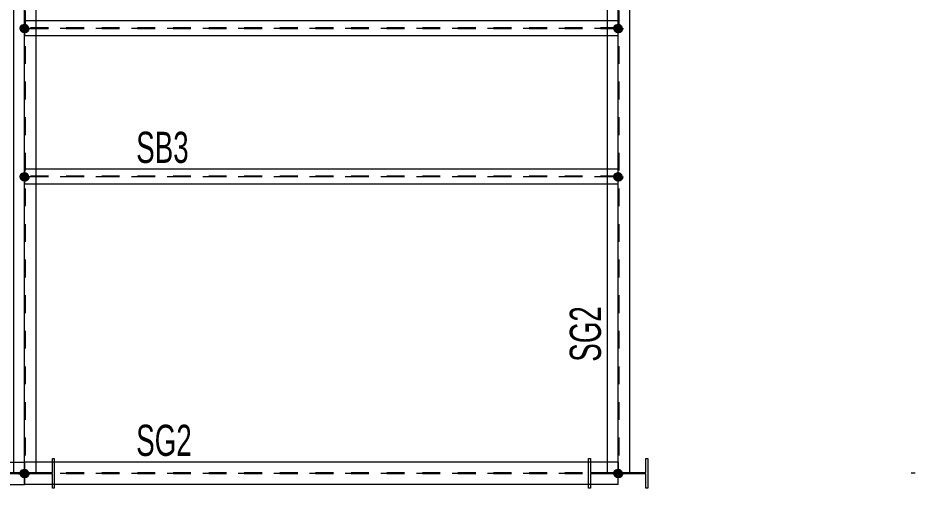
# Model space of a CAD drawing. Header units: millimetres. Extents: x -408 to 426, y -207 to 377.
# Drawn here: x -0.8 to 100, y -1.7 to 51.2 of the extents above; entities that cross this region are included whole.
import ezdxf

# ---------------------------------------------------------------- set-up
doc = ezdxf.new("R2010")
doc.units = ezdxf.units.MM
for name, pattern in [('XKITLINE00', [0]), ('XKITLINE02', [4, 2, -2]), ('XKITLINE03', [6, 3, -1, 1, -1])]:
    doc.linetypes.add(name, pattern=pattern)
for name, color, linetype, lineweight in [('Grid', 1, 'Continuous', 0), ('Part', 1, 'Continuous', 0), ('Part mark', 1, 'Continuous', 0)]:
    doc.layers.add(name, color=color, linetype=linetype, lineweight=lineweight)
doc.styles.add('ROMSIM', font='ARIAL.TTF')

# ---------------------------------------------------------------- blocks, each defined once
blk = doc.blocks.new('*A6')
at = {"layer": 'Grid', "color": 1, "linetype": 'XKITLINE03', "lineweight": 0}
blk.add_line((100, 0), (99.56, 0), dxfattribs=at)
blk = doc.blocks.new('*A12')
at = {"layer": 'Part'}
blk.add_hatch(color=1, dxfattribs=at).paths.add_polyline_path([(-0.02, -0.5), (-0.05, -0.5), (-0.07, -0.49), (-0.1, -0.49), (-0.12, -0.49), (-0.15, -0.48), (-0.17, -0.47), (-0.19, -0.46), (-0.21, -0.45), (-0.24, -0.44), (-0.26, -0.43), (-0.28, -0.42), (-0.3, -0.4), (-0.32, -0.39), (-0.34, -0.37), (-0.35, -0.35), (-0.37, -0.34), (-0.39, -0.32), (-0.4, -0.3), (-0.42, -0.28), (-0.43, -0.26), (-0.44, -0.24), (-0.45, -0.21), (-0.46, -0.19), (-0.47, -0.17), (-0.48, -0.15), (-0.49, -0.12), (-0.49, -0.1), (-0.49, -0.07), (-0.5, -0.05), (-0.5, -0.02), (-0.5, 0), (-0.5, 0.02), (-0.5, 0.05), (-0.49, 0.07), (-0.49, 0.1), (-0.49, 0.12), (-0.48, 0.15), (-0.47, 0.17), (-0.46, 0.19), (-0.45, 0.21), (-0.44, 0.24), (-0.43, 0.26), (-0.42, 0.28), (-0.4, 0.3), (-0.39, 0.32), (-0.37, 0.34), (-0.35, 0.35), (-0.34, 0.37), (-0.32, 0.39), (-0.3, 0.4), (-0.28, 0.42), (-0.26, 0.43), (-0.24, 0.44), (-0.21, 0.45), (-0.19, 0.46), (-0.17, 0.47), (-0.15, 0.48), (-0.12, 0.49), (-0.1, 0.49), (-0.07, 0.49), (-0.05, 0.5), (-0.02, 0.5), (0, 0.5), (0.02, 0.5), (0.05, 0.5), (0.07, 0.49), (0.1, 0.49), (0.12, 0.49), (0.15, 0.48), (0.17, 0.47), (0.19, 0.46), (0.21, 0.45), (0.24, 0.44), (0.26, 0.43), (0.28, 0.42), (0.3, 0.4), (0.32, 0.39), (0.34, 0.37), (0.35, 0.35), (0.37, 0.34), (0.39, 0.32), (0.4, 0.3), (0.42, 0.28), (0.43, 0.26), (0.44, 0.24), (0.45, 0.21), (0.46, 0.19), (0.47, 0.17), (0.48, 0.15), (0.49, 0.12), (0.49, 0.1), (0.49, 0.07), (0.5, 0.05), (0.5, 0.02), (0.5, 0), (0.5, -0.02), (0.5, -0.05), (0.49, -0.07), (0.49, -0.1), (0.49, -0.12), (0.48, -0.15), (0.47, -0.17), (0.46, -0.19), (0.45, -0.21), (0.44, -0.24), (0.43, -0.26), (0.42, -0.28), (0.4, -0.3), (0.39, -0.32), (0.37, -0.34), (0.35, -0.35), (0.34, -0.37), (0.32, -0.39), (0.3, -0.4), (0.28, -0.42), (0.26, -0.43), (0.24, -0.44), (0.21, -0.45), (0.19, -0.46), (0.17, -0.47), (0.15, -0.48), (0.12, -0.49), (0.1, -0.49), (0.07, -0.49), (0.05, -0.5), (0.02, -0.5), (0, -0.5)], flags=17)
at = {"layer": 'Part', "color": 2, "linetype": 'XKITLINE00', "lineweight": 0}
for p, q in [((-3.33, -1.67), (-3.33, 1.67)), ((-3.33, 1.67), (-3.12, 1.67)), ((-3.33, -1.67), (-3.33, 1.67)), ((-3.33, 1.67), (-3.12, 1.67)), ((-3.12, 1.67), (-3.12, 0.07)), ((-3.12, 1.67), (-3.12, 0.07)), ((3.12, 1.67), (3.33, 1.67)), ((3.12, 0.07), (3.12, 1.67)), ((3.12, 1.67), (3.33, 1.67)), ((3.12, 0.07), (3.12, 1.67)), ((3.33, 1.67), (3.33, -1.67)), ((3.33, 1.67), (3.33, -1.67)), ((-3.12, 0.07), (3.12, 0.07)), ((-3.12, 0.07), (3.12, 0.07)), ((3.12, -0.07), (-3.12, -0.07)), ((-3.12, -0.07), (-3.12, -1.67)), ((3.12, -0.07), (-3.12, -0.07)), ((-3.12, -0.07), (-3.12, -1.67)), ((3.12, -1.67), (3.12, -0.07)), ((3.12, -1.67), (3.12, -0.07)), ((-3.12, -1.67), (-3.33, -1.67)), ((-3.12, -1.67), (-3.33, -1.67)), ((3.33, -1.67), (3.12, -1.67)), ((3.33, -1.67), (3.12, -1.67))]:
    blk.add_line(p, q, dxfattribs=at)
at = {"layer": 'Part', "color": 1, "linetype": 'XKITLINE02', "lineweight": 0}
blk.add_line((0, 0), (0, 0), dxfattribs=at)
blk.add_circle((0, 0), 0.5, dxfattribs=at)
blk = doc.blocks.new('*A17')
at = {"layer": 'Part'}
for points in [[(-36.69, -0.5), (-36.72, -0.5), (-36.74, -0.49), (-36.76, -0.49), (-36.79, -0.49), (-36.81, -0.48), (-36.84, -0.47), (-36.86, -0.46), (-36.88, -0.45), (-36.9, -0.44), (-36.92, -0.43), (-36.94, -0.42), (-36.96, -0.4), (-36.98, -0.39), (-37, -0.37), (-37.02, -0.35), (-37.04, -0.34), (-37.05, -0.32), (-37.07, -0.3), (-37.08, -0.28), (-37.1, -0.26), (-37.11, -0.24), (-37.12, -0.21), (-37.13, -0.19), (-37.14, -0.17), (-37.15, -0.15), (-37.15, -0.12), (-37.16, -0.1), (-37.16, -0.07), (-37.16, -0.05), (-37.17, -0.02), (-37.17, 0), (-37.17, 0.02), (-37.16, 0.05), (-37.16, 0.07), (-37.16, 0.1), (-37.15, 0.12), (-37.15, 0.15), (-37.14, 0.17), (-37.13, 0.19), (-37.12, 0.21), (-37.11, 0.24), (-37.1, 0.26), (-37.08, 0.28), (-37.07, 0.3), (-37.05, 0.32), (-37.04, 0.34), (-37.02, 0.35), (-37, 0.37), (-36.98, 0.39), (-36.96, 0.4), (-36.94, 0.42), (-36.92, 0.43), (-36.9, 0.44), (-36.88, 0.45), (-36.86, 0.46), (-36.84, 0.47), (-36.81, 0.48), (-36.79, 0.49), (-36.76, 0.49), (-36.74, 0.49), (-36.72, 0.5), (-36.69, 0.5), (-36.67, 0.5), (-36.64, 0.5), (-36.62, 0.5), (-36.59, 0.49), (-36.57, 0.49), (-36.55, 0.49), (-36.52, 0.48), (-36.5, 0.47), (-36.48, 0.46), (-36.45, 0.45), (-36.43, 0.44), (-36.41, 0.43), (-36.39, 0.42), (-36.37, 0.4), (-36.35, 0.39), (-36.33, 0.37), (-36.31, 0.35), (-36.3, 0.34), (-36.28, 0.32), (-36.27, 0.3), (-36.25, 0.28), (-36.24, 0.26), (-36.23, 0.24), (-36.21, 0.21), (-36.2, 0.19), (-36.2, 0.17), (-36.19, 0.15), (-36.18, 0.12), (-36.18, 0.1), (-36.17, 0.07), (-36.17, 0.05), (-36.17, 0.02), (-36.17, 0), (-36.17, -0.02), (-36.17, -0.05), (-36.17, -0.07), (-36.18, -0.1), (-36.18, -0.12), (-36.19, -0.15), (-36.2, -0.17), (-36.2, -0.19), (-36.21, -0.21), (-36.23, -0.24), (-36.24, -0.26), (-36.25, -0.28), (-36.27, -0.3), (-36.28, -0.32), (-36.3, -0.34), (-36.31, -0.35), (-36.33, -0.37), (-36.35, -0.39), (-36.37, -0.4), (-36.39, -0.42), (-36.41, -0.43), (-36.43, -0.44), (-36.45, -0.45), (-36.48, -0.46), (-36.5, -0.47), (-36.52, -0.48), (-36.55, -0.49), (-36.57, -0.49), (-36.59, -0.49), (-36.62, -0.5), (-36.64, -0.5), (-36.67, -0.5)], [(-0.02, -0.5), (-0.05, -0.5), (-0.07, -0.49), (-0.1, -0.49), (-0.12, -0.49), (-0.15, -0.48), (-0.17, -0.47), (-0.19, -0.46), (-0.21, -0.45), (-0.24, -0.44), (-0.26, -0.43), (-0.28, -0.42), (-0.3, -0.4), (-0.32, -0.39), (-0.34, -0.37), (-0.35, -0.35), (-0.37, -0.34), (-0.39, -0.32), (-0.4, -0.3), (-0.42, -0.28), (-0.43, -0.26), (-0.44, -0.24), (-0.45, -0.21), (-0.46, -0.19), (-0.47, -0.17), (-0.48, -0.15), (-0.49, -0.12), (-0.49, -0.1), (-0.49, -0.07), (-0.5, -0.05), (-0.5, -0.02), (-0.5, 0), (-0.5, 0.02), (-0.5, 0.05), (-0.49, 0.07), (-0.49, 0.1), (-0.49, 0.12), (-0.48, 0.15), (-0.47, 0.17), (-0.46, 0.19), (-0.45, 0.21), (-0.44, 0.24), (-0.43, 0.26), (-0.42, 0.28), (-0.4, 0.3), (-0.39, 0.32), (-0.37, 0.34), (-0.35, 0.35), (-0.34, 0.37), (-0.32, 0.39), (-0.3, 0.4), (-0.28, 0.42), (-0.26, 0.43), (-0.24, 0.44), (-0.21, 0.45), (-0.19, 0.46), (-0.17, 0.47), (-0.15, 0.48), (-0.12, 0.49), (-0.1, 0.49), (-0.07, 0.49), (-0.05, 0.5), (-0.02, 0.5), (0, 0.5), (0.02, 0.5), (0.05, 0.5), (0.07, 0.49), (0.1, 0.49), (0.12, 0.49), (0.15, 0.48), (0.17, 0.47), (0.19, 0.46), (0.21, 0.45), (0.24, 0.44), (0.26, 0.43), (0.28, 0.42), (0.3, 0.4), (0.32, 0.39), (0.34, 0.37), (0.35, 0.35), (0.37, 0.34), (0.39, 0.32), (0.4, 0.3), (0.42, 0.28), (0.43, 0.26), (0.44, 0.24), (0.45, 0.21), (0.46, 0.19), (0.47, 0.17), (0.48, 0.15), (0.49, 0.12), (0.49, 0.1), (0.49, 0.07), (0.5, 0.05), (0.5, 0.02), (0.5, 0), (0.5, -0.02), (0.5, -0.05), (0.49, -0.07), (0.49, -0.1), (0.49, -0.12), (0.48, -0.15), (0.47, -0.17), (0.46, -0.19), (0.45, -0.21), (0.44, -0.24), (0.43, -0.26), (0.42, -0.28), (0.4, -0.3), (0.39, -0.32), (0.37, -0.34), (0.35, -0.35), (0.34, -0.37), (0.32, -0.39), (0.3, -0.4), (0.28, -0.42), (0.26, -0.43), (0.24, -0.44), (0.21, -0.45), (0.19, -0.46), (0.17, -0.47), (0.15, -0.48), (0.12, -0.49), (0.1, -0.49), (0.07, -0.49), (0.05, -0.5), (0.02, -0.5), (0, -0.5)]]:
    blk.add_hatch(color=1, dxfattribs=at).paths.add_polyline_path(points, flags=17)
at = {"layer": 'Part', "color": 2, "linetype": 'XKITLINE00', "lineweight": 0}
for p, q in [((-36.67, -1.25), (-36.67, 1.25)), ((-36.67, 1.25), (-3.33, 1.25)), ((-3.12, 1.25), (0, 1.25)), ((0, 1.25), (0, 0.07)), ((0, -1.25), (0, -0.07)), ((-20.39, -1.25), (-36.67, -1.25)), ((-11.83, -1.25), (-20.39, -1.25)), ((-3.33, -1.25), (-11.83, -1.25)), ((-3.12, -1.25), (0, -1.25))]:
    blk.add_line(p, q, dxfattribs=at)
at = {"layer": 'Part', "color": 7, "linetype": 'XKITLINE02', "lineweight": 0}
for p, q in [((-3.33, 1.25), (-3.12, 1.25)), ((0, -0.07), (0, 1.25)), ((-36.67, 0.05), (0, 0.05)), ((0, -0.07), (0, 0.07)), ((-36.67, -0.05), (0, -0.05)), ((-3.33, -1.25), (-3.12, -1.25))]:
    blk.add_line(p, q, dxfattribs=at)
at = {"layer": 'Part', "color": 1, "linetype": 'XKITLINE02', "lineweight": 0}
blk.add_line((0, 0), (-36.67, 0), dxfattribs=at)
for centre in [(-36.67, 0), (0, 0)]:
    blk.add_circle(centre, 0.5, dxfattribs=at)
blk = doc.blocks.new('*A18')
at = {"layer": 'Part'}
for points in [[(-0.02, 99.5), (-0.05, 99.5), (-0.07, 99.51), (-0.1, 99.51), (-0.12, 99.51), (-0.15, 99.52), (-0.17, 99.53), (-0.19, 99.54), (-0.21, 99.55), (-0.24, 99.56), (-0.26, 99.57), (-0.28, 99.58), (-0.3, 99.6), (-0.32, 99.61), (-0.34, 99.63), (-0.35, 99.65), (-0.37, 99.66), (-0.39, 99.68), (-0.4, 99.7), (-0.42, 99.72), (-0.43, 99.74), (-0.44, 99.76), (-0.45, 99.79), (-0.46, 99.81), (-0.47, 99.83), (-0.48, 99.85), (-0.49, 99.88), (-0.49, 99.9), (-0.49, 99.93), (-0.5, 99.95), (-0.5, 99.98), (-0.5, 100), (-0.5, 100.02), (-0.5, 100.05), (-0.49, 100.07), (-0.49, 100.1), (-0.49, 100.12), (-0.48, 100.15), (-0.47, 100.17), (-0.46, 100.19), (-0.45, 100.21), (-0.44, 100.24), (-0.43, 100.26), (-0.42, 100.28), (-0.4, 100.3), (-0.39, 100.32), (-0.37, 100.34), (-0.35, 100.35), (-0.34, 100.37), (-0.32, 100.39), (-0.3, 100.4), (-0.28, 100.42), (-0.26, 100.43), (-0.24, 100.44), (-0.21, 100.45), (-0.19, 100.46), (-0.17, 100.47), (-0.15, 100.48), (-0.12, 100.49), (-0.1, 100.49), (-0.07, 100.49), (-0.05, 100.5), (-0.02, 100.5), (0, 100.5), (0.02, 100.5), (0.05, 100.5), (0.07, 100.49), (0.1, 100.49), (0.12, 100.49), (0.15, 100.48), (0.17, 100.47), (0.19, 100.46), (0.21, 100.45), (0.24, 100.44), (0.26, 100.43), (0.28, 100.42), (0.3, 100.4), (0.32, 100.39), (0.34, 100.37), (0.35, 100.35), (0.37, 100.34), (0.39, 100.32), (0.4, 100.3), (0.42, 100.28), (0.43, 100.26), (0.44, 100.24), (0.45, 100.21), (0.46, 100.19), (0.47, 100.17), (0.48, 100.15), (0.49, 100.12), (0.49, 100.1), (0.49, 100.07), (0.5, 100.05), (0.5, 100.02), (0.5, 100), (0.5, 99.98), (0.5, 99.95), (0.49, 99.93), (0.49, 99.9), (0.49, 99.88), (0.48, 99.85), (0.47, 99.83), (0.46, 99.81), (0.45, 99.79), (0.44, 99.76), (0.43, 99.74), (0.42, 99.72), (0.4, 99.7), (0.39, 99.68), (0.37, 99.66), (0.35, 99.65), (0.34, 99.63), (0.32, 99.61), (0.3, 99.6), (0.28, 99.58), (0.26, 99.57), (0.24, 99.56), (0.21, 99.55), (0.19, 99.54), (0.17, 99.53), (0.15, 99.52), (0.12, 99.51), (0.1, 99.51), (0.07, 99.51), (0.05, 99.5), (0.02, 99.5), (0, 99.5)], [(-0.02, -0.5), (-0.05, -0.5), (-0.07, -0.49), (-0.1, -0.49), (-0.12, -0.49), (-0.15, -0.48), (-0.17, -0.47), (-0.19, -0.46), (-0.21, -0.45), (-0.24, -0.44), (-0.26, -0.43), (-0.28, -0.42), (-0.3, -0.4), (-0.32, -0.39), (-0.34, -0.37), (-0.35, -0.35), (-0.37, -0.34), (-0.39, -0.32), (-0.4, -0.3), (-0.42, -0.28), (-0.43, -0.26), (-0.44, -0.24), (-0.45, -0.21), (-0.46, -0.19), (-0.47, -0.17), (-0.48, -0.15), (-0.49, -0.12), (-0.49, -0.1), (-0.49, -0.07), (-0.5, -0.05), (-0.5, -0.02), (-0.5, 0), (-0.5, 0.02), (-0.5, 0.05), (-0.49, 0.07), (-0.49, 0.1), (-0.49, 0.12), (-0.48, 0.15), (-0.47, 0.17), (-0.46, 0.19), (-0.45, 0.21), (-0.44, 0.24), (-0.43, 0.26), (-0.42, 0.28), (-0.4, 0.3), (-0.39, 0.32), (-0.37, 0.34), (-0.35, 0.35), (-0.34, 0.37), (-0.32, 0.39), (-0.3, 0.4), (-0.28, 0.42), (-0.26, 0.43), (-0.24, 0.44), (-0.21, 0.45), (-0.19, 0.46), (-0.17, 0.47), (-0.15, 0.48), (-0.12, 0.49), (-0.1, 0.49), (-0.07, 0.49), (-0.05, 0.5), (-0.02, 0.5), (0, 0.5), (0.02, 0.5), (0.05, 0.5), (0.07, 0.49), (0.1, 0.49), (0.12, 0.49), (0.15, 0.48), (0.17, 0.47), (0.19, 0.46), (0.21, 0.45), (0.24, 0.44), (0.26, 0.43), (0.28, 0.42), (0.3, 0.4), (0.32, 0.39), (0.34, 0.37), (0.35, 0.35), (0.37, 0.34), (0.39, 0.32), (0.4, 0.3), (0.42, 0.28), (0.43, 0.26), (0.44, 0.24), (0.45, 0.21), (0.46, 0.19), (0.47, 0.17), (0.48, 0.15), (0.49, 0.12), (0.49, 0.1), (0.49, 0.07), (0.5, 0.05), (0.5, 0.02), (0.5, 0), (0.5, -0.02), (0.5, -0.05), (0.49, -0.07), (0.49, -0.1), (0.49, -0.12), (0.48, -0.15), (0.47, -0.17), (0.46, -0.19), (0.45, -0.21), (0.44, -0.24), (0.43, -0.26), (0.42, -0.28), (0.4, -0.3), (0.39, -0.32), (0.37, -0.34), (0.35, -0.35), (0.34, -0.37), (0.32, -0.39), (0.3, -0.4), (0.28, -0.42), (0.26, -0.43), (0.24, -0.44), (0.21, -0.45), (0.19, -0.46), (0.17, -0.47), (0.15, -0.48), (0.12, -0.49), (0.1, -0.49), (0.07, -0.49), (0.05, -0.5), (0.02, -0.5), (0, -0.5)]]:
    blk.add_hatch(color=1, dxfattribs=at).paths.add_polyline_path(points, flags=17)
at = {"layer": 'Part', "color": 7, "linetype": 'XKITLINE02', "lineweight": 0}
for p, q in [((-1.25, 99.93), (-1.25, 100)), ((-1.25, 100), (1.25, 100)), ((-0.05, 100), (-0.05, 0)), ((0.05, 100), (0.05, 0)), ((1.25, 100), (1.25, 99.93)), ((-1.25, 0.07), (-1.25, 0)), ((1.25, 0), (-1.25, 0)), ((1.25, 0.07), (1.25, 0))]:
    blk.add_line(p, q, dxfattribs=at)
at = {"layer": 'Part', "color": 2, "linetype": 'XKITLINE00', "lineweight": 0}
for p, q in [((-1.25, 99.93), (-1.25, 20.39)), ((1.25, 99.93), (1.25, 0.07)), ((-1.25, 20.39), (-1.25, 11.83)), ((-1.25, 11.83), (-1.25, 0.07))]:
    blk.add_line(p, q, dxfattribs=at)
at = {"layer": 'Part', "color": 1, "linetype": 'XKITLINE02', "lineweight": 0}
blk.add_line((0, 0), (0, 100), dxfattribs=at)
for centre in [(0, 100), (0, 0)]:
    blk.add_circle(centre, 0.5, dxfattribs=at)
blk = doc.blocks.new('*A22')
at = {"layer": 'Part'}
blk.add_hatch(color=1, dxfattribs=at).paths.add_polyline_path([(66.64, -0.5), (66.62, -0.5), (66.59, -0.49), (66.57, -0.49), (66.55, -0.49), (66.52, -0.48), (66.5, -0.47), (66.48, -0.46), (66.45, -0.45), (66.43, -0.44), (66.41, -0.43), (66.39, -0.42), (66.37, -0.4), (66.35, -0.39), (66.33, -0.37), (66.31, -0.35), (66.3, -0.34), (66.28, -0.32), (66.27, -0.3), (66.25, -0.28), (66.24, -0.26), (66.23, -0.24), (66.21, -0.21), (66.2, -0.19), (66.2, -0.17), (66.19, -0.15), (66.18, -0.12), (66.18, -0.1), (66.17, -0.07), (66.17, -0.05), (66.17, -0.02), (66.17, 0), (66.17, 0.02), (66.17, 0.05), (66.17, 0.07), (66.18, 0.1), (66.18, 0.12), (66.19, 0.15), (66.2, 0.17), (66.2, 0.19), (66.21, 0.21), (66.23, 0.24), (66.24, 0.26), (66.25, 0.28), (66.27, 0.3), (66.28, 0.32), (66.3, 0.34), (66.31, 0.35), (66.33, 0.37), (66.35, 0.39), (66.37, 0.4), (66.39, 0.42), (66.41, 0.43), (66.43, 0.44), (66.45, 0.45), (66.48, 0.46), (66.5, 0.47), (66.52, 0.48), (66.55, 0.49), (66.57, 0.49), (66.59, 0.49), (66.62, 0.5), (66.64, 0.5), (66.67, 0.5), (66.69, 0.5), (66.72, 0.5), (66.74, 0.49), (66.76, 0.49), (66.79, 0.49), (66.81, 0.48), (66.84, 0.47), (66.86, 0.46), (66.88, 0.45), (66.9, 0.44), (66.92, 0.43), (66.94, 0.42), (66.96, 0.4), (66.98, 0.39), (67, 0.37), (67.02, 0.35), (67.04, 0.34), (67.05, 0.32), (67.07, 0.3), (67.08, 0.28), (67.1, 0.26), (67.11, 0.24), (67.12, 0.21), (67.13, 0.19), (67.14, 0.17), (67.15, 0.15), (67.15, 0.12), (67.16, 0.1), (67.16, 0.07), (67.16, 0.05), (67.17, 0.02), (67.17, 0), (67.17, -0.02), (67.16, -0.05), (67.16, -0.07), (67.16, -0.1), (67.15, -0.12), (67.15, -0.15), (67.14, -0.17), (67.13, -0.19), (67.12, -0.21), (67.11, -0.24), (67.1, -0.26), (67.08, -0.28), (67.07, -0.3), (67.05, -0.32), (67.04, -0.34), (67.02, -0.35), (67, -0.37), (66.98, -0.39), (66.96, -0.4), (66.94, -0.42), (66.92, -0.43), (66.9, -0.44), (66.88, -0.45), (66.86, -0.46), (66.84, -0.47), (66.81, -0.48), (66.79, -0.49), (66.76, -0.49), (66.74, -0.49), (66.72, -0.5), (66.69, -0.5), (66.67, -0.5)], flags=17)
at = {"layer": 'Part', "color": 2, "linetype": 'XKITLINE00', "lineweight": 0}
for p, q in [((63.33, -1.67), (63.33, 1.67)), ((63.33, 1.67), (63.55, 1.67)), ((63.33, -1.67), (63.33, 1.67)), ((63.33, 1.67), (63.55, 1.67)), ((63.55, 1.67), (63.55, 0.07)), ((63.55, 1.67), (63.55, 0.07)), ((69.78, 1.67), (70, 1.67)), ((69.78, 0.07), (69.78, 1.67)), ((69.78, 1.67), (70, 1.67)), ((69.78, 0.07), (69.78, 1.67)), ((70, 1.67), (70, -1.67)), ((70, 1.67), (70, -1.67)), ((63.55, 0.07), (69.78, 0.07)), ((63.55, 0.07), (69.78, 0.07)), ((69.78, -0.07), (63.55, -0.07)), ((63.55, -0.07), (63.55, -1.67)), ((69.78, -0.07), (63.55, -0.07)), ((63.55, -0.07), (63.55, -1.67)), ((69.78, -1.67), (69.78, -0.07)), ((69.78, -1.67), (69.78, -0.07)), ((63.55, -1.67), (63.33, -1.67)), ((63.55, -1.67), (63.33, -1.67)), ((70, -1.67), (69.78, -1.67)), ((70, -1.67), (69.78, -1.67))]:
    blk.add_line(p, q, dxfattribs=at)
at = {"layer": 'Part', "color": 1, "linetype": 'XKITLINE02', "lineweight": 0}
blk.add_line((66.67, 0), (66.67, 0), dxfattribs=at)
blk.add_circle((66.67, 0), 0.5, dxfattribs=at)
blk = doc.blocks.new('*A23')
at = {"layer": 'Part'}
for points in [[(66.64, 99.5), (66.62, 99.5), (66.59, 99.51), (66.57, 99.51), (66.55, 99.51), (66.52, 99.52), (66.5, 99.53), (66.48, 99.54), (66.45, 99.55), (66.43, 99.56), (66.41, 99.57), (66.39, 99.58), (66.37, 99.6), (66.35, 99.61), (66.33, 99.63), (66.31, 99.65), (66.3, 99.66), (66.28, 99.68), (66.27, 99.7), (66.25, 99.72), (66.24, 99.74), (66.23, 99.76), (66.21, 99.79), (66.2, 99.81), (66.2, 99.83), (66.19, 99.85), (66.18, 99.88), (66.18, 99.9), (66.17, 99.93), (66.17, 99.95), (66.17, 99.98), (66.17, 100), (66.17, 100.02), (66.17, 100.05), (66.17, 100.07), (66.18, 100.1), (66.18, 100.12), (66.19, 100.15), (66.2, 100.17), (66.2, 100.19), (66.21, 100.21), (66.23, 100.24), (66.24, 100.26), (66.25, 100.28), (66.27, 100.3), (66.28, 100.32), (66.3, 100.34), (66.31, 100.35), (66.33, 100.37), (66.35, 100.39), (66.37, 100.4), (66.39, 100.42), (66.41, 100.43), (66.43, 100.44), (66.45, 100.45), (66.48, 100.46), (66.5, 100.47), (66.52, 100.48), (66.55, 100.49), (66.57, 100.49), (66.59, 100.49), (66.62, 100.5), (66.64, 100.5), (66.67, 100.5), (66.69, 100.5), (66.72, 100.5), (66.74, 100.49), (66.76, 100.49), (66.79, 100.49), (66.81, 100.48), (66.84, 100.47), (66.86, 100.46), (66.88, 100.45), (66.9, 100.44), (66.92, 100.43), (66.94, 100.42), (66.96, 100.4), (66.98, 100.39), (67, 100.37), (67.02, 100.35), (67.04, 100.34), (67.05, 100.32), (67.07, 100.3), (67.08, 100.28), (67.1, 100.26), (67.11, 100.24), (67.12, 100.21), (67.13, 100.19), (67.14, 100.17), (67.15, 100.15), (67.15, 100.12), (67.16, 100.1), (67.16, 100.07), (67.16, 100.05), (67.17, 100.02), (67.17, 100), (67.17, 99.98), (67.16, 99.95), (67.16, 99.93), (67.16, 99.9), (67.15, 99.88), (67.15, 99.85), (67.14, 99.83), (67.13, 99.81), (67.12, 99.79), (67.11, 99.76), (67.1, 99.74), (67.08, 99.72), (67.07, 99.7), (67.05, 99.68), (67.04, 99.66), (67.02, 99.65), (67, 99.63), (66.98, 99.61), (66.96, 99.6), (66.94, 99.58), (66.92, 99.57), (66.9, 99.56), (66.88, 99.55), (66.86, 99.54), (66.84, 99.53), (66.81, 99.52), (66.79, 99.51), (66.76, 99.51), (66.74, 99.51), (66.72, 99.5), (66.69, 99.5), (66.67, 99.5)], [(66.64, -0.5), (66.62, -0.5), (66.59, -0.49), (66.57, -0.49), (66.55, -0.49), (66.52, -0.48), (66.5, -0.47), (66.48, -0.46), (66.45, -0.45), (66.43, -0.44), (66.41, -0.43), (66.39, -0.42), (66.37, -0.4), (66.35, -0.39), (66.33, -0.37), (66.31, -0.35), (66.3, -0.34), (66.28, -0.32), (66.27, -0.3), (66.25, -0.28), (66.24, -0.26), (66.23, -0.24), (66.21, -0.21), (66.2, -0.19), (66.2, -0.17), (66.19, -0.15), (66.18, -0.12), (66.18, -0.1), (66.17, -0.07), (66.17, -0.05), (66.17, -0.02), (66.17, 0), (66.17, 0.02), (66.17, 0.05), (66.17, 0.07), (66.18, 0.1), (66.18, 0.12), (66.19, 0.15), (66.2, 0.17), (66.2, 0.19), (66.21, 0.21), (66.23, 0.24), (66.24, 0.26), (66.25, 0.28), (66.27, 0.3), (66.28, 0.32), (66.3, 0.34), (66.31, 0.35), (66.33, 0.37), (66.35, 0.39), (66.37, 0.4), (66.39, 0.42), (66.41, 0.43), (66.43, 0.44), (66.45, 0.45), (66.48, 0.46), (66.5, 0.47), (66.52, 0.48), (66.55, 0.49), (66.57, 0.49), (66.59, 0.49), (66.62, 0.5), (66.64, 0.5), (66.67, 0.5), (66.69, 0.5), (66.72, 0.5), (66.74, 0.49), (66.76, 0.49), (66.79, 0.49), (66.81, 0.48), (66.84, 0.47), (66.86, 0.46), (66.88, 0.45), (66.9, 0.44), (66.92, 0.43), (66.94, 0.42), (66.96, 0.4), (66.98, 0.39), (67, 0.37), (67.02, 0.35), (67.04, 0.34), (67.05, 0.32), (67.07, 0.3), (67.08, 0.28), (67.1, 0.26), (67.11, 0.24), (67.12, 0.21), (67.13, 0.19), (67.14, 0.17), (67.15, 0.15), (67.15, 0.12), (67.16, 0.1), (67.16, 0.07), (67.16, 0.05), (67.17, 0.02), (67.17, 0), (67.17, -0.02), (67.16, -0.05), (67.16, -0.07), (67.16, -0.1), (67.15, -0.12), (67.15, -0.15), (67.14, -0.17), (67.13, -0.19), (67.12, -0.21), (67.11, -0.24), (67.1, -0.26), (67.08, -0.28), (67.07, -0.3), (67.05, -0.32), (67.04, -0.34), (67.02, -0.35), (67, -0.37), (66.98, -0.39), (66.96, -0.4), (66.94, -0.42), (66.92, -0.43), (66.9, -0.44), (66.88, -0.45), (66.86, -0.46), (66.84, -0.47), (66.81, -0.48), (66.79, -0.49), (66.76, -0.49), (66.74, -0.49), (66.72, -0.5), (66.69, -0.5), (66.67, -0.5)]]:
    blk.add_hatch(color=1, dxfattribs=at).paths.add_polyline_path(points, flags=17)
at = {"layer": 'Part', "color": 7, "linetype": 'XKITLINE02', "lineweight": 0}
for p, q in [((65.42, 99.93), (65.42, 100)), ((65.42, 100), (67.92, 100)), ((66.61, 100), (66.61, 0)), ((66.72, 100), (66.72, 0)), ((67.92, 100), (67.92, 99.93)), ((65.42, 0.07), (65.42, 0)), ((65.42, 0), (67.92, 0)), ((67.92, 0), (67.92, 0.07))]:
    blk.add_line(p, q, dxfattribs=at)
at = {"layer": 'Part', "color": 2, "linetype": 'XKITLINE00', "lineweight": 0}
for p, q in [((65.42, 99.93), (65.42, 0.07)), ((67.92, 99.93), (67.92, 0.07))]:
    blk.add_line(p, q, dxfattribs=at)
at = {"layer": 'Part', "color": 1, "linetype": 'XKITLINE02', "lineweight": 0}
blk.add_line((66.67, 0), (66.67, 100), dxfattribs=at)
for centre in [(66.67, 100), (66.67, 0)]:
    blk.add_circle(centre, 0.5, dxfattribs=at)
blk = doc.blocks.new('*A25')
at = {"layer": 'Part'}
for points in [[(-0.02, -0.5), (-0.05, -0.5), (-0.07, -0.49), (-0.1, -0.49), (-0.12, -0.49), (-0.15, -0.48), (-0.17, -0.47), (-0.19, -0.46), (-0.21, -0.45), (-0.24, -0.44), (-0.26, -0.43), (-0.28, -0.42), (-0.3, -0.4), (-0.32, -0.39), (-0.34, -0.37), (-0.35, -0.35), (-0.37, -0.34), (-0.39, -0.32), (-0.4, -0.3), (-0.42, -0.28), (-0.43, -0.26), (-0.44, -0.24), (-0.45, -0.21), (-0.46, -0.19), (-0.47, -0.17), (-0.48, -0.15), (-0.49, -0.12), (-0.49, -0.1), (-0.49, -0.07), (-0.5, -0.05), (-0.5, -0.02), (-0.5, 0), (-0.5, 0.02), (-0.5, 0.05), (-0.49, 0.07), (-0.49, 0.1), (-0.49, 0.12), (-0.48, 0.15), (-0.47, 0.17), (-0.46, 0.19), (-0.45, 0.21), (-0.44, 0.24), (-0.43, 0.26), (-0.42, 0.28), (-0.4, 0.3), (-0.39, 0.32), (-0.37, 0.34), (-0.35, 0.35), (-0.34, 0.37), (-0.32, 0.39), (-0.3, 0.4), (-0.28, 0.42), (-0.26, 0.43), (-0.24, 0.44), (-0.21, 0.45), (-0.19, 0.46), (-0.17, 0.47), (-0.15, 0.48), (-0.12, 0.49), (-0.1, 0.49), (-0.07, 0.49), (-0.05, 0.5), (-0.02, 0.5), (0, 0.5), (0.02, 0.5), (0.05, 0.5), (0.07, 0.49), (0.1, 0.49), (0.12, 0.49), (0.15, 0.48), (0.17, 0.47), (0.19, 0.46), (0.21, 0.45), (0.24, 0.44), (0.26, 0.43), (0.28, 0.42), (0.3, 0.4), (0.32, 0.39), (0.34, 0.37), (0.35, 0.35), (0.37, 0.34), (0.39, 0.32), (0.4, 0.3), (0.42, 0.28), (0.43, 0.26), (0.44, 0.24), (0.45, 0.21), (0.46, 0.19), (0.47, 0.17), (0.48, 0.15), (0.49, 0.12), (0.49, 0.1), (0.49, 0.07), (0.5, 0.05), (0.5, 0.02), (0.5, 0), (0.5, -0.02), (0.5, -0.05), (0.49, -0.07), (0.49, -0.1), (0.49, -0.12), (0.48, -0.15), (0.47, -0.17), (0.46, -0.19), (0.45, -0.21), (0.44, -0.24), (0.43, -0.26), (0.42, -0.28), (0.4, -0.3), (0.39, -0.32), (0.37, -0.34), (0.35, -0.35), (0.34, -0.37), (0.32, -0.39), (0.3, -0.4), (0.28, -0.42), (0.26, -0.43), (0.24, -0.44), (0.21, -0.45), (0.19, -0.46), (0.17, -0.47), (0.15, -0.48), (0.12, -0.49), (0.1, -0.49), (0.07, -0.49), (0.05, -0.5), (0.02, -0.5), (0, -0.5)], [(66.64, -0.5), (66.62, -0.5), (66.59, -0.49), (66.57, -0.49), (66.55, -0.49), (66.52, -0.48), (66.5, -0.47), (66.48, -0.46), (66.45, -0.45), (66.43, -0.44), (66.41, -0.43), (66.39, -0.42), (66.37, -0.4), (66.35, -0.39), (66.33, -0.37), (66.31, -0.35), (66.3, -0.34), (66.28, -0.32), (66.27, -0.3), (66.25, -0.28), (66.24, -0.26), (66.23, -0.24), (66.21, -0.21), (66.2, -0.19), (66.2, -0.17), (66.19, -0.15), (66.18, -0.12), (66.18, -0.1), (66.17, -0.07), (66.17, -0.05), (66.17, -0.02), (66.17, 0), (66.17, 0.02), (66.17, 0.05), (66.17, 0.07), (66.18, 0.1), (66.18, 0.12), (66.19, 0.15), (66.2, 0.17), (66.2, 0.19), (66.21, 0.21), (66.23, 0.24), (66.24, 0.26), (66.25, 0.28), (66.27, 0.3), (66.28, 0.32), (66.3, 0.34), (66.31, 0.35), (66.33, 0.37), (66.35, 0.39), (66.37, 0.4), (66.39, 0.42), (66.41, 0.43), (66.43, 0.44), (66.45, 0.45), (66.48, 0.46), (66.5, 0.47), (66.52, 0.48), (66.55, 0.49), (66.57, 0.49), (66.59, 0.49), (66.62, 0.5), (66.64, 0.5), (66.67, 0.5), (66.69, 0.5), (66.72, 0.5), (66.74, 0.49), (66.76, 0.49), (66.79, 0.49), (66.81, 0.48), (66.84, 0.47), (66.86, 0.46), (66.88, 0.45), (66.9, 0.44), (66.92, 0.43), (66.94, 0.42), (66.96, 0.4), (66.98, 0.39), (67, 0.37), (67.02, 0.35), (67.04, 0.34), (67.05, 0.32), (67.07, 0.3), (67.08, 0.28), (67.1, 0.26), (67.11, 0.24), (67.12, 0.21), (67.13, 0.19), (67.14, 0.17), (67.15, 0.15), (67.15, 0.12), (67.16, 0.1), (67.16, 0.07), (67.16, 0.05), (67.17, 0.02), (67.17, 0), (67.17, -0.02), (67.16, -0.05), (67.16, -0.07), (67.16, -0.1), (67.15, -0.12), (67.15, -0.15), (67.14, -0.17), (67.13, -0.19), (67.12, -0.21), (67.11, -0.24), (67.1, -0.26), (67.08, -0.28), (67.07, -0.3), (67.05, -0.32), (67.04, -0.34), (67.02, -0.35), (67, -0.37), (66.98, -0.39), (66.96, -0.4), (66.94, -0.42), (66.92, -0.43), (66.9, -0.44), (66.88, -0.45), (66.86, -0.46), (66.84, -0.47), (66.81, -0.48), (66.79, -0.49), (66.76, -0.49), (66.74, -0.49), (66.72, -0.5), (66.69, -0.5), (66.67, -0.5)]]:
    blk.add_hatch(color=1, dxfattribs=at).paths.add_polyline_path(points, flags=17)
at = {"layer": 'Part', "color": 2, "linetype": 'XKITLINE00', "lineweight": 0}
for p, q in [((3.12, 1.25), (0, 1.25)), ((0, 1.25), (0, 0.07)), ((63.33, 1.25), (3.33, 1.25)), ((66.67, 1.25), (63.55, 1.25)), ((66.67, 1.25), (66.67, 0.07)), ((0, -0.07), (0, -1.25)), ((66.67, -1.25), (66.67, -0.07)), ((3.12, -1.25), (0, -1.25)), ((63.33, -1.25), (3.33, -1.25)), ((66.67, -1.25), (63.55, -1.25))]:
    blk.add_line(p, q, dxfattribs=at)
at = {"layer": 'Part', "color": 7, "linetype": 'XKITLINE02', "lineweight": 0}
for p, q in [((0, 1.25), (0, -0.07)), ((3.33, 1.25), (3.12, 1.25)), ((63.55, 1.25), (63.33, 1.25)), ((0, 0.07), (0, -0.07)), ((66.67, 0.05), (0, 0.05)), ((66.67, -0.07), (66.67, 0.07)), ((66.67, -0.05), (0, -0.05)), ((3.33, -1.25), (3.12, -1.25)), ((63.55, -1.25), (63.33, -1.25))]:
    blk.add_line(p, q, dxfattribs=at)
at = {"layer": 'Part', "color": 1, "linetype": 'XKITLINE02', "lineweight": 0}
blk.add_line((0, 0), (66.67, 0), dxfattribs=at)
for centre in [(0, 0), (66.67, 0)]:
    blk.add_circle(centre, 0.5, dxfattribs=at)
blk = doc.blocks.new('*A29')
at = {"layer": 'Part'}
for points in [[(-0.02, 49.5), (-0.05, 49.5), (-0.07, 49.51), (-0.1, 49.51), (-0.12, 49.51), (-0.15, 49.52), (-0.17, 49.53), (-0.19, 49.54), (-0.21, 49.55), (-0.24, 49.56), (-0.26, 49.57), (-0.28, 49.58), (-0.3, 49.6), (-0.32, 49.61), (-0.34, 49.63), (-0.35, 49.65), (-0.37, 49.66), (-0.39, 49.68), (-0.4, 49.7), (-0.42, 49.72), (-0.43, 49.74), (-0.44, 49.76), (-0.45, 49.79), (-0.46, 49.81), (-0.47, 49.83), (-0.48, 49.85), (-0.49, 49.88), (-0.49, 49.9), (-0.49, 49.93), (-0.5, 49.95), (-0.5, 49.98), (-0.5, 50), (-0.5, 50.02), (-0.5, 50.05), (-0.49, 50.07), (-0.49, 50.1), (-0.49, 50.12), (-0.48, 50.15), (-0.47, 50.17), (-0.46, 50.19), (-0.45, 50.21), (-0.44, 50.24), (-0.43, 50.26), (-0.42, 50.28), (-0.4, 50.3), (-0.39, 50.32), (-0.37, 50.34), (-0.35, 50.35), (-0.34, 50.37), (-0.32, 50.39), (-0.3, 50.4), (-0.28, 50.42), (-0.26, 50.43), (-0.24, 50.44), (-0.21, 50.45), (-0.19, 50.46), (-0.17, 50.47), (-0.15, 50.48), (-0.12, 50.49), (-0.1, 50.49), (-0.07, 50.49), (-0.05, 50.5), (-0.02, 50.5), (0, 50.5), (0.02, 50.5), (0.05, 50.5), (0.07, 50.49), (0.1, 50.49), (0.12, 50.49), (0.15, 50.48), (0.17, 50.47), (0.19, 50.46), (0.21, 50.45), (0.24, 50.44), (0.26, 50.43), (0.28, 50.42), (0.3, 50.4), (0.32, 50.39), (0.34, 50.37), (0.35, 50.35), (0.37, 50.34), (0.39, 50.32), (0.4, 50.3), (0.42, 50.28), (0.43, 50.26), (0.44, 50.24), (0.45, 50.21), (0.46, 50.19), (0.47, 50.17), (0.48, 50.15), (0.49, 50.12), (0.49, 50.1), (0.49, 50.07), (0.5, 50.05), (0.5, 50.02), (0.5, 50), (0.5, 49.98), (0.5, 49.95), (0.49, 49.93), (0.49, 49.9), (0.49, 49.88), (0.48, 49.85), (0.47, 49.83), (0.46, 49.81), (0.45, 49.79), (0.44, 49.76), (0.43, 49.74), (0.42, 49.72), (0.4, 49.7), (0.39, 49.68), (0.37, 49.66), (0.35, 49.65), (0.34, 49.63), (0.32, 49.61), (0.3, 49.6), (0.28, 49.58), (0.26, 49.57), (0.24, 49.56), (0.21, 49.55), (0.19, 49.54), (0.17, 49.53), (0.15, 49.52), (0.12, 49.51), (0.1, 49.51), (0.07, 49.51), (0.05, 49.5), (0.02, 49.5), (0, 49.5)], [(66.64, 49.5), (66.62, 49.5), (66.59, 49.51), (66.57, 49.51), (66.55, 49.51), (66.52, 49.52), (66.5, 49.53), (66.48, 49.54), (66.45, 49.55), (66.43, 49.56), (66.41, 49.57), (66.39, 49.58), (66.37, 49.6), (66.35, 49.61), (66.33, 49.63), (66.31, 49.65), (66.3, 49.66), (66.28, 49.68), (66.27, 49.7), (66.25, 49.72), (66.24, 49.74), (66.23, 49.76), (66.21, 49.79), (66.2, 49.81), (66.2, 49.83), (66.19, 49.85), (66.18, 49.88), (66.18, 49.9), (66.17, 49.93), (66.17, 49.95), (66.17, 49.98), (66.17, 50), (66.17, 50.02), (66.17, 50.05), (66.17, 50.07), (66.18, 50.1), (66.18, 50.12), (66.19, 50.15), (66.2, 50.17), (66.2, 50.19), (66.21, 50.21), (66.23, 50.24), (66.24, 50.26), (66.25, 50.28), (66.27, 50.3), (66.28, 50.32), (66.3, 50.34), (66.31, 50.35), (66.33, 50.37), (66.35, 50.39), (66.37, 50.4), (66.39, 50.42), (66.41, 50.43), (66.43, 50.44), (66.45, 50.45), (66.48, 50.46), (66.5, 50.47), (66.52, 50.48), (66.55, 50.49), (66.57, 50.49), (66.59, 50.49), (66.62, 50.5), (66.64, 50.5), (66.67, 50.5), (66.69, 50.5), (66.72, 50.5), (66.74, 50.49), (66.76, 50.49), (66.79, 50.49), (66.81, 50.48), (66.84, 50.47), (66.86, 50.46), (66.88, 50.45), (66.9, 50.44), (66.92, 50.43), (66.94, 50.42), (66.96, 50.4), (66.98, 50.39), (67, 50.37), (67.02, 50.35), (67.04, 50.34), (67.05, 50.32), (67.07, 50.3), (67.08, 50.28), (67.1, 50.26), (67.11, 50.24), (67.12, 50.21), (67.13, 50.19), (67.14, 50.17), (67.15, 50.15), (67.15, 50.12), (67.16, 50.1), (67.16, 50.07), (67.16, 50.05), (67.17, 50.02), (67.17, 50), (67.17, 49.98), (67.16, 49.95), (67.16, 49.93), (67.16, 49.9), (67.15, 49.88), (67.15, 49.85), (67.14, 49.83), (67.13, 49.81), (67.12, 49.79), (67.11, 49.76), (67.1, 49.74), (67.08, 49.72), (67.07, 49.7), (67.05, 49.68), (67.04, 49.66), (67.02, 49.65), (67, 49.63), (66.98, 49.61), (66.96, 49.6), (66.94, 49.58), (66.92, 49.57), (66.9, 49.56), (66.88, 49.55), (66.86, 49.54), (66.84, 49.53), (66.81, 49.52), (66.79, 49.51), (66.76, 49.51), (66.74, 49.51), (66.72, 49.5), (66.69, 49.5), (66.67, 49.5)]]:
    blk.add_hatch(color=1, dxfattribs=at).paths.add_polyline_path(points, flags=17)
at = {"layer": 'Part', "color": 2, "linetype": 'XKITLINE00', "lineweight": 0}
for p, q in [((0, 50.83), (0, 49.17)), ((66.67, 50.83), (0, 50.83)), ((66.67, 49.17), (66.67, 50.83)), ((0, 49.17), (66.67, 49.17))]:
    blk.add_line(p, q, dxfattribs=at)
at = {"layer": 'Part', "color": 7, "linetype": 'XKITLINE02', "lineweight": 0}
for p, q in [((66.67, 50.05), (0, 50.05)), ((66.67, 49.95), (0, 49.95))]:
    blk.add_line(p, q, dxfattribs=at)
at = {"layer": 'Part', "color": 1, "linetype": 'XKITLINE02', "lineweight": 0}
blk.add_line((0, 50), (66.67, 50), dxfattribs=at)
for centre in [(0, 50), (66.67, 50)]:
    blk.add_circle(centre, 0.5, dxfattribs=at)
blk = doc.blocks.new('*A30')
at = {"layer": 'Part'}
for points in [[(-0.02, 32.83), (-0.05, 32.84), (-0.07, 32.84), (-0.1, 32.84), (-0.12, 32.85), (-0.15, 32.85), (-0.17, 32.86), (-0.19, 32.87), (-0.21, 32.88), (-0.24, 32.89), (-0.26, 32.9), (-0.28, 32.92), (-0.3, 32.93), (-0.32, 32.95), (-0.34, 32.96), (-0.35, 32.98), (-0.37, 33), (-0.39, 33.02), (-0.4, 33.04), (-0.42, 33.06), (-0.43, 33.08), (-0.44, 33.1), (-0.45, 33.12), (-0.46, 33.14), (-0.47, 33.16), (-0.48, 33.19), (-0.49, 33.21), (-0.49, 33.24), (-0.49, 33.26), (-0.5, 33.28), (-0.5, 33.31), (-0.5, 33.33), (-0.5, 33.36), (-0.5, 33.38), (-0.49, 33.41), (-0.49, 33.43), (-0.49, 33.45), (-0.48, 33.48), (-0.47, 33.5), (-0.46, 33.52), (-0.45, 33.55), (-0.44, 33.57), (-0.43, 33.59), (-0.42, 33.61), (-0.4, 33.63), (-0.39, 33.65), (-0.37, 33.67), (-0.35, 33.69), (-0.34, 33.7), (-0.32, 33.72), (-0.3, 33.73), (-0.28, 33.75), (-0.26, 33.76), (-0.24, 33.77), (-0.21, 33.79), (-0.19, 33.8), (-0.17, 33.8), (-0.15, 33.81), (-0.12, 33.82), (-0.1, 33.82), (-0.07, 33.83), (-0.05, 33.83), (-0.02, 33.83), (0, 33.83), (0.02, 33.83), (0.05, 33.83), (0.07, 33.83), (0.1, 33.82), (0.12, 33.82), (0.15, 33.81), (0.17, 33.8), (0.19, 33.8), (0.21, 33.79), (0.24, 33.77), (0.26, 33.76), (0.28, 33.75), (0.3, 33.73), (0.32, 33.72), (0.34, 33.7), (0.35, 33.69), (0.37, 33.67), (0.39, 33.65), (0.4, 33.63), (0.42, 33.61), (0.43, 33.59), (0.44, 33.57), (0.45, 33.55), (0.46, 33.52), (0.47, 33.5), (0.48, 33.48), (0.49, 33.45), (0.49, 33.43), (0.49, 33.41), (0.5, 33.38), (0.5, 33.36), (0.5, 33.33), (0.5, 33.31), (0.5, 33.28), (0.49, 33.26), (0.49, 33.24), (0.49, 33.21), (0.48, 33.19), (0.47, 33.16), (0.46, 33.14), (0.45, 33.12), (0.44, 33.1), (0.43, 33.08), (0.42, 33.06), (0.4, 33.04), (0.39, 33.02), (0.37, 33), (0.35, 32.98), (0.34, 32.96), (0.32, 32.95), (0.3, 32.93), (0.28, 32.92), (0.26, 32.9), (0.24, 32.89), (0.21, 32.88), (0.19, 32.87), (0.17, 32.86), (0.15, 32.85), (0.12, 32.85), (0.1, 32.84), (0.07, 32.84), (0.05, 32.84), (0.02, 32.83), (0, 32.83)], [(66.64, 32.83), (66.62, 32.84), (66.59, 32.84), (66.57, 32.84), (66.55, 32.85), (66.52, 32.85), (66.5, 32.86), (66.48, 32.87), (66.45, 32.88), (66.43, 32.89), (66.41, 32.9), (66.39, 32.92), (66.37, 32.93), (66.35, 32.95), (66.33, 32.96), (66.31, 32.98), (66.3, 33), (66.28, 33.02), (66.27, 33.04), (66.25, 33.06), (66.24, 33.08), (66.23, 33.1), (66.21, 33.12), (66.2, 33.14), (66.2, 33.16), (66.19, 33.19), (66.18, 33.21), (66.18, 33.24), (66.17, 33.26), (66.17, 33.28), (66.17, 33.31), (66.17, 33.33), (66.17, 33.36), (66.17, 33.38), (66.17, 33.41), (66.18, 33.43), (66.18, 33.45), (66.19, 33.48), (66.2, 33.5), (66.2, 33.52), (66.21, 33.55), (66.23, 33.57), (66.24, 33.59), (66.25, 33.61), (66.27, 33.63), (66.28, 33.65), (66.3, 33.67), (66.31, 33.69), (66.33, 33.7), (66.35, 33.72), (66.37, 33.73), (66.39, 33.75), (66.41, 33.76), (66.43, 33.77), (66.45, 33.79), (66.48, 33.8), (66.5, 33.8), (66.52, 33.81), (66.55, 33.82), (66.57, 33.82), (66.59, 33.83), (66.62, 33.83), (66.64, 33.83), (66.67, 33.83), (66.69, 33.83), (66.72, 33.83), (66.74, 33.83), (66.76, 33.82), (66.79, 33.82), (66.81, 33.81), (66.84, 33.8), (66.86, 33.8), (66.88, 33.79), (66.9, 33.77), (66.92, 33.76), (66.94, 33.75), (66.96, 33.73), (66.98, 33.72), (67, 33.7), (67.02, 33.69), (67.04, 33.67), (67.05, 33.65), (67.07, 33.63), (67.08, 33.61), (67.1, 33.59), (67.11, 33.57), (67.12, 33.55), (67.13, 33.52), (67.14, 33.5), (67.15, 33.48), (67.15, 33.45), (67.16, 33.43), (67.16, 33.41), (67.16, 33.38), (67.17, 33.36), (67.17, 33.33), (67.17, 33.31), (67.16, 33.28), (67.16, 33.26), (67.16, 33.24), (67.15, 33.21), (67.15, 33.19), (67.14, 33.16), (67.13, 33.14), (67.12, 33.12), (67.11, 33.1), (67.1, 33.08), (67.08, 33.06), (67.07, 33.04), (67.05, 33.02), (67.04, 33), (67.02, 32.98), (67, 32.96), (66.98, 32.95), (66.96, 32.93), (66.94, 32.92), (66.92, 32.9), (66.9, 32.89), (66.88, 32.88), (66.86, 32.87), (66.84, 32.86), (66.81, 32.85), (66.79, 32.85), (66.76, 32.84), (66.74, 32.84), (66.72, 32.84), (66.69, 32.83), (66.67, 32.83)]]:
    blk.add_hatch(color=1, dxfattribs=at).paths.add_polyline_path(points, flags=17)
at = {"layer": 'Part', "color": 2, "linetype": 'XKITLINE00', "lineweight": 0}
for p, q in [((0, 34.17), (0, 32.5)), ((11.83, 34.17), (0, 34.17)), ((20.28, 34.17), (11.83, 34.17)), ((66.67, 34.17), (20.28, 34.17)), ((66.67, 32.5), (66.67, 34.17)), ((0, 32.5), (66.67, 32.5))]:
    blk.add_line(p, q, dxfattribs=at)
at = {"layer": 'Part', "color": 7, "linetype": 'XKITLINE02', "lineweight": 0}
for p, q in [((66.67, 33.38), (0, 33.38)), ((66.67, 33.29), (0, 33.29))]:
    blk.add_line(p, q, dxfattribs=at)
at = {"layer": 'Part', "color": 1, "linetype": 'XKITLINE02', "lineweight": 0}
blk.add_line((0, 33.33), (66.67, 33.33), dxfattribs=at)
for centre in [(0, 33.33), (66.67, 33.33)]:
    blk.add_circle(centre, 0.5, dxfattribs=at)
blk = doc.blocks.new('*A63')
at = {"layer": 'Part mark', "color": 3, "style": 'ROMSIM', "width": 0.6375}
blk.add_text('SG2', height=3.5, dxfattribs=at).set_placement((12.53, 1.95))
blk = doc.blocks.new('*A67')
at = {"layer": 'Part mark', "color": 3, "style": 'ROMSIM', "width": 0.6375}
blk.add_text('SB3', height=3.5, dxfattribs=at).set_placement((12.53, 34.87))
blk = doc.blocks.new('*A89')
at = {"layer": 'Part mark', "color": 3, "style": 'ROMSIM', "width": 0.6375}
blk.add_text('SG2', height=3.5, rotation=90.0002, dxfattribs=at).set_placement((64.72, 12.53))

msp = doc.modelspace()

# ---------------------------------------------------------------- block references
at = {"lineweight": 0}
for name in ['*A18', '*A23', '*A29', '*A67', '*A30', '*A89', '*A63', '*A6', '*A17', '*A12', '*A25', '*A22']:
    msp.add_blockref(name, (0, 0), dxfattribs=at)

doc.saveas('drawing.dxf')
